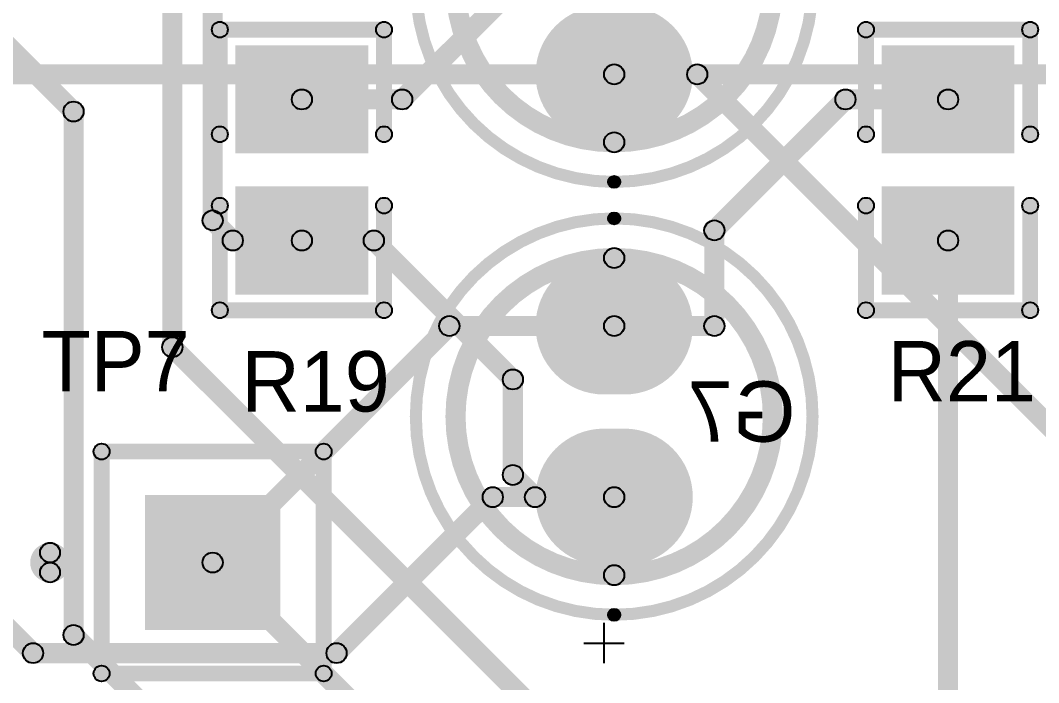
# Model space of a CAD drawing. Header units: millimetres. Extents: x 0 to 137, y 0 to 37.
# Drawn here: x 98.29 to 111.12, y 23.12 to 31.48 of the extents above; entities that cross this region are included whole.
import ezdxf

# ---------------------------------------------------------------- set-up
doc = ezdxf.new("R2010")
doc.units = ezdxf.units.MM
for name, color, linetype in [('BottomLayer', 5, 'Continuous'), ('BottomOverlay', 54, 'Continuous'), ('BottomSolder', 6, 'Continuous'), ('MultiLayer', 9, 'Continuous'), ('PadHoleLayer', 156, 'Continuous'), ('TopLayer', 1, 'Continuous'), ('TopOverlay', 2, 'Continuous'), ('TopPaste', 8, 'Continuous'), ('TopSolder', 216, 'Continuous')]:
    doc.layers.add(name, color=color, linetype=linetype)

# ---------------------------------------------------------------- blocks, each defined once
blk = doc.blocks.new('PIN1_4')
at = {"layer": 'BottomLayer'}
blk.add_hatch(color=5, dxfattribs=at).paths.add_polyline_path([(-0.75, 0.75), (0.75, 0.75), (0.75, -0.75), (-0.75, -0.75)])
at = {"layer": 'BottomSolder'}
blk.add_hatch(color=6, dxfattribs=at).paths.add_polyline_path([(-0.852, 0.852), (0.852, 0.852), (0.852, -0.852), (-0.852, -0.852)])
at = {"layer": 'MultiLayer'}
blk.add_hatch(color=9, dxfattribs=at).paths.add_polyline_path([(-0.75, 0.75), (0.75, 0.75), (0.75, -0.75), (-0.75, -0.75)])
at = {"layer": 'PadHoleLayer'}
h = blk.add_hatch(color=156, dxfattribs=at)
edge = h.paths.add_edge_path()
edge.add_arc((0, 0), 0.45, 0, 360)
at = {"layer": 'TopLayer'}
blk.add_hatch(color=1, dxfattribs=at).paths.add_polyline_path([(-0.75, 0.75), (0.75, 0.75), (0.75, -0.75), (-0.75, -0.75)])
at = {"layer": 'TopOverlay'}
h = blk.add_hatch(color=2, dxfattribs=at)
edge = h.paths.add_edge_path()
edge.add_arc((-0.125, 2.05), 0.125, 0, 360)
h = blk.add_hatch(color=2, dxfattribs=at)
edge = h.paths.add_edge_path()
edge.add_arc((0.125, 2.05), 0.125, 0, 360)
h = blk.add_hatch(color=2, dxfattribs=at)
edge = h.paths.add_edge_path()
edge.add_arc((-1.4, 1.4), 0.1, 0, 360)
h = blk.add_hatch(color=2, dxfattribs=at)
edge = h.paths.add_edge_path()
edge.add_arc((-1.4, 1.4), 0.1, 0, 360)
for points in [[(-1.4, 1.3), (-1.4, 1.5), (1.4, 1.5), (1.4, 1.3)], [(-1.5, 1.4), (-1.3, 1.4), (-1.3, -1.4), (-1.5, -1.4)], [(1.3, 1.4), (1.5, 1.4), (1.5, -1.4), (1.3, -1.4)], [(-1.4, -1.5), (-1.4, -1.3), (1.4, -1.3), (1.4, -1.5)]]:
    blk.add_hatch(color=2, dxfattribs=at).paths.add_polyline_path(points)
h = blk.add_hatch(color=2, dxfattribs=at)
edge = h.paths.add_edge_path()
edge.add_arc((1.4, 1.4), 0.1, 0, 360)
h = blk.add_hatch(color=2, dxfattribs=at)
edge = h.paths.add_edge_path()
edge.add_arc((1.4, 1.4), 0.1, 0, 360)
h = blk.add_hatch(color=2, dxfattribs=at)
edge = h.paths.add_edge_path()
edge.add_arc((-1.4, -1.4), 0.1, 0, 360)
h = blk.add_hatch(color=2, dxfattribs=at)
edge = h.paths.add_edge_path()
edge.add_arc((-1.4, -1.4), 0.1, 0, 360)
h = blk.add_hatch(color=2, dxfattribs=at)
edge = h.paths.add_edge_path()
edge.add_arc((1.4, -1.4), 0.1, 0, 360)
h = blk.add_hatch(color=2, dxfattribs=at)
edge = h.paths.add_edge_path()
edge.add_arc((1.4, -1.4), 0.1, 0, 360)
at = {"layer": 'TopSolder'}
blk.add_hatch(color=216, dxfattribs=at).paths.add_polyline_path([(-0.852, 0.852), (0.852, 0.852), (0.852, -0.852), (-0.852, -0.852)])
at = {"layer": 'TopOverlay', "const_width": 0.25}
blk.add_lwpolyline([(0.125, 2.05, 1), (-0.125, 2.05, 1)], format="xyb", close=True, dxfattribs=at)
at = {"layer": 'TopOverlay'}
for centre, radius in [((-0.125, 2.05), 0.125), ((0.125, 2.05), 0.125), ((-1.4, 1.4), 0.1), ((-1.4, 1.4), 0.1), ((1.4, 1.4), 0.1), ((1.4, 1.4), 0.1), ((-1.4, -1.4), 0.1), ((-1.4, -1.4), 0.1), ((1.4, -1.4), 0.1), ((1.4, -1.4), 0.1)]:
    blk.add_circle(centre, radius, dxfattribs=at)
blk = doc.blocks.new('0805_R_32')
at = {"layer": 'TopLayer'}
for points in [[(-1.47, 0.735), (-0.31, 0.735), (-0.31, -0.735), (-1.47, -0.735)], [(0.31, 0.735), (1.47, 0.735), (1.47, -0.735), (0.31, -0.735)]]:
    blk.add_hatch(color=1, dxfattribs=at).paths.add_polyline_path(points)
at = {"layer": 'TopOverlay'}
h = blk.add_hatch(color=2, dxfattribs=at)
edge = h.paths.add_edge_path()
edge.add_arc((-1.77, 1.035), 0.1, 0, 360)
h = blk.add_hatch(color=2, dxfattribs=at)
edge = h.paths.add_edge_path()
edge.add_arc((-1.77, 1.035), 0.1, 0, 360)
for points in [[(-1.67, -1.035), (-1.87, -1.035), (-1.87, 1.035), (-1.67, 1.035)], [(-0.45, 1.135), (-0.45, 0.935), (-1.77, 0.935), (-1.77, 1.135)], [(1.77, 1.135), (1.77, 0.935), (0.45, 0.935), (0.45, 1.135)], [(1.87, -1.035), (1.67, -1.035), (1.67, 1.035), (1.87, 1.035)], [(-0.45, -0.935), (-0.45, -1.135), (-1.77, -1.135), (-1.77, -0.935)], [(1.77, -0.935), (1.77, -1.135), (0.45, -1.135), (0.45, -0.935)]]:
    blk.add_hatch(color=2, dxfattribs=at).paths.add_polyline_path(points)
h = blk.add_hatch(color=2, dxfattribs=at)
edge = h.paths.add_edge_path()
edge.add_arc((-0.45, 1.035), 0.1, 0, 360)
h = blk.add_hatch(color=2, dxfattribs=at)
edge = h.paths.add_edge_path()
edge.add_arc((0.45, 1.035), 0.1, 0, 360)
h = blk.add_hatch(color=2, dxfattribs=at)
edge = h.paths.add_edge_path()
edge.add_arc((1.77, 1.035), 0.1, 0, 360)
h = blk.add_hatch(color=2, dxfattribs=at)
edge = h.paths.add_edge_path()
edge.add_arc((1.77, 1.035), 0.1, 0, 360)
h = blk.add_hatch(color=2, dxfattribs=at)
edge = h.paths.add_edge_path()
edge.add_arc((-1.77, -1.035), 0.1, 0, 360)
h = blk.add_hatch(color=2, dxfattribs=at)
edge = h.paths.add_edge_path()
edge.add_arc((-1.77, -1.035), 0.1, 0, 360)
h = blk.add_hatch(color=2, dxfattribs=at)
edge = h.paths.add_edge_path()
edge.add_arc((-0.45, -1.035), 0.1, 0, 360)
h = blk.add_hatch(color=2, dxfattribs=at)
edge = h.paths.add_edge_path()
edge.add_arc((0.45, -1.035), 0.1, 0, 360)
h = blk.add_hatch(color=2, dxfattribs=at)
edge = h.paths.add_edge_path()
edge.add_arc((1.77, -1.035), 0.1, 0, 360)
h = blk.add_hatch(color=2, dxfattribs=at)
edge = h.paths.add_edge_path()
edge.add_arc((1.77, -1.035), 0.1, 0, 360)
at = {"layer": 'TopPaste'}
for points in [[(-1.47, 0.735), (-0.31, 0.735), (-0.31, -0.735), (-1.47, -0.735)], [(0.31, 0.735), (1.47, 0.735), (1.47, -0.735), (0.31, -0.735)]]:
    blk.add_hatch(color=8, dxfattribs=at).paths.add_polyline_path(points)
at = {"layer": 'TopSolder'}
for points in [[(-1.572, 0.837), (-0.208, 0.837), (-0.208, -0.837), (-1.572, -0.837)], [(0.208, 0.837), (1.572, 0.837), (1.572, -0.837), (0.208, -0.837)]]:
    blk.add_hatch(color=216, dxfattribs=at).paths.add_polyline_path(points)
at = {"layer": 'TopOverlay'}
for centre in [(-1.77, 1.035), (-1.77, 1.035), (-0.45, 1.035), (0.45, 1.035), (1.77, 1.035), (1.77, 1.035), (-1.77, -1.035), (-1.77, -1.035), (-0.45, -1.035), (0.45, -1.035), (1.77, -1.035), (1.77, -1.035)]:
    blk.add_circle(centre, 0.1, dxfattribs=at)
blk = doc.blocks.new('0805_R_34')
at = {"layer": 'TopLayer'}
for points in [[(-1.47, 0.735), (-0.31, 0.735), (-0.31, -0.735), (-1.47, -0.735)], [(0.31, 0.735), (1.47, 0.735), (1.47, -0.735), (0.31, -0.735)]]:
    blk.add_hatch(color=1, dxfattribs=at).paths.add_polyline_path(points)
at = {"layer": 'TopOverlay'}
h = blk.add_hatch(color=2, dxfattribs=at)
edge = h.paths.add_edge_path()
edge.add_arc((-1.77, 1.035), 0.1, 0, 360)
h = blk.add_hatch(color=2, dxfattribs=at)
edge = h.paths.add_edge_path()
edge.add_arc((-1.77, 1.035), 0.1, 0, 360)
for points in [[(-1.67, -1.035), (-1.87, -1.035), (-1.87, 1.035), (-1.67, 1.035)], [(-0.45, 1.135), (-0.45, 0.935), (-1.77, 0.935), (-1.77, 1.135)], [(1.77, 1.135), (1.77, 0.935), (0.45, 0.935), (0.45, 1.135)], [(1.87, -1.035), (1.67, -1.035), (1.67, 1.035), (1.87, 1.035)], [(-0.45, -0.935), (-0.45, -1.135), (-1.77, -1.135), (-1.77, -0.935)], [(1.77, -0.935), (1.77, -1.135), (0.45, -1.135), (0.45, -0.935)]]:
    blk.add_hatch(color=2, dxfattribs=at).paths.add_polyline_path(points)
h = blk.add_hatch(color=2, dxfattribs=at)
edge = h.paths.add_edge_path()
edge.add_arc((-0.45, 1.035), 0.1, 0, 360)
h = blk.add_hatch(color=2, dxfattribs=at)
edge = h.paths.add_edge_path()
edge.add_arc((0.45, 1.035), 0.1, 0, 360)
h = blk.add_hatch(color=2, dxfattribs=at)
edge = h.paths.add_edge_path()
edge.add_arc((1.77, 1.035), 0.1, 0, 360)
h = blk.add_hatch(color=2, dxfattribs=at)
edge = h.paths.add_edge_path()
edge.add_arc((1.77, 1.035), 0.1, 0, 360)
h = blk.add_hatch(color=2, dxfattribs=at)
edge = h.paths.add_edge_path()
edge.add_arc((-1.77, -1.035), 0.1, 0, 360)
h = blk.add_hatch(color=2, dxfattribs=at)
edge = h.paths.add_edge_path()
edge.add_arc((-1.77, -1.035), 0.1, 0, 360)
h = blk.add_hatch(color=2, dxfattribs=at)
edge = h.paths.add_edge_path()
edge.add_arc((-0.45, -1.035), 0.1, 0, 360)
h = blk.add_hatch(color=2, dxfattribs=at)
edge = h.paths.add_edge_path()
edge.add_arc((0.45, -1.035), 0.1, 0, 360)
h = blk.add_hatch(color=2, dxfattribs=at)
edge = h.paths.add_edge_path()
edge.add_arc((1.77, -1.035), 0.1, 0, 360)
h = blk.add_hatch(color=2, dxfattribs=at)
edge = h.paths.add_edge_path()
edge.add_arc((1.77, -1.035), 0.1, 0, 360)
at = {"layer": 'TopPaste'}
for points in [[(-1.47, 0.735), (-0.31, 0.735), (-0.31, -0.735), (-1.47, -0.735)], [(0.31, 0.735), (1.47, 0.735), (1.47, -0.735), (0.31, -0.735)]]:
    blk.add_hatch(color=8, dxfattribs=at).paths.add_polyline_path(points)
at = {"layer": 'TopSolder'}
for points in [[(-1.572, 0.837), (-0.208, 0.837), (-0.208, -0.837), (-1.572, -0.837)], [(0.208, 0.837), (1.572, 0.837), (1.572, -0.837), (0.208, -0.837)]]:
    blk.add_hatch(color=216, dxfattribs=at).paths.add_polyline_path(points)
at = {"layer": 'TopOverlay'}
for centre in [(-1.77, 1.035), (-1.77, 1.035), (-0.45, 1.035), (0.45, 1.035), (1.77, 1.035), (1.77, 1.035), (-1.77, -1.035), (-1.77, -1.035), (-0.45, -1.035), (0.45, -1.035), (1.77, -1.035), (1.77, -1.035)]:
    blk.add_circle(centre, 0.1, dxfattribs=at)
blk = doc.blocks.new('3___LED___B_55')
at = {"layer": 'BottomLayer'}
h = blk.add_hatch(color=5, dxfattribs=at)
edge = h.paths.add_edge_path()
edge.add_arc((-1.079, -0.127), 0.762, 180, 360)
edge.add_line((-0.318, -0.127), (-0.318, 0.127))
edge.add_arc((-1.079, 0.127), 0.762, 0, 180)
edge.add_line((-1.841, 0.127), (-1.841, -0.127))
h = blk.add_hatch(color=5, dxfattribs=at)
edge = h.paths.add_edge_path()
edge.add_arc((1.079, -0.127), 0.762, 180, 360)
edge.add_line((1.841, -0.127), (1.841, 0.127))
edge.add_arc((1.079, 0.127), 0.762, 0, 180)
edge.add_line((0.318, 0.127), (0.318, -0.127))
at = {"layer": 'BottomOverlay'}
h = blk.add_hatch(color=54, dxfattribs=at)
edge = h.paths.add_edge_path()
edge.add_arc((-2.564, 0), 0.0762, 0, 360)
h = blk.add_hatch(color=54, dxfattribs=at)
edge = h.paths.add_edge_path()
edge.add_arc((-2.064, 0), 0.127, 0, 360)
h = blk.add_hatch(color=54, dxfattribs=at)
edge = h.paths.add_edge_path()
edge.add_arc((1.937, 0), 0.127, 0, 360)
h = blk.add_hatch(color=54, dxfattribs=at)
edge = h.paths.add_edge_path()
edge.add_arc((2.437, 0), 0.0762, 0, 360)
at = {"layer": 'BottomSolder'}
h = blk.add_hatch(color=6, dxfattribs=at)
edge = h.paths.add_edge_path()
edge.add_arc((-1.079, -0.127), 0.864, 180, 360)
edge.add_line((-0.216, -0.127), (-0.216, 0.127))
edge.add_arc((-1.079, 0.127), 0.864, 0, 180)
edge.add_line((-1.943, 0.127), (-1.943, -0.127))
h = blk.add_hatch(color=6, dxfattribs=at)
edge = h.paths.add_edge_path()
edge.add_arc((1.079, -0.127), 0.864, 180, 360)
edge.add_line((1.943, -0.127), (1.943, 0.127))
edge.add_arc((1.079, 0.127), 0.864, 0, 180)
edge.add_line((0.216, 0.127), (0.216, -0.127))
at = {"layer": 'MultiLayer'}
h = blk.add_hatch(color=9, dxfattribs=at)
edge = h.paths.add_edge_path()
edge.add_arc((-1.079, -0.127), 0.762, 180, 360)
edge.add_line((-0.318, -0.127), (-0.318, 0.127))
edge.add_arc((-1.079, 0.127), 0.762, 0, 180)
edge.add_line((-1.841, 0.127), (-1.841, -0.127))
h = blk.add_hatch(color=9, dxfattribs=at)
edge = h.paths.add_edge_path()
edge.add_arc((1.079, -0.127), 0.762, 180, 360)
edge.add_line((1.841, -0.127), (1.841, 0.127))
edge.add_arc((1.079, 0.127), 0.762, 0, 180)
edge.add_line((0.318, 0.127), (0.318, -0.127))
at = {"layer": 'PadHoleLayer'}
h = blk.add_hatch(color=156, dxfattribs=at)
edge = h.paths.add_edge_path()
edge.add_arc((-1.079, 0), 0.35, 0, 360)
h = blk.add_hatch(color=156, dxfattribs=at)
edge = h.paths.add_edge_path()
edge.add_arc((1.079, 0), 0.35, 0, 360)
at = {"layer": 'TopLayer'}
h = blk.add_hatch(color=1, dxfattribs=at)
edge = h.paths.add_edge_path()
edge.add_arc((-1.079, -0.127), 0.762, 180, 360)
edge.add_line((-0.318, -0.127), (-0.318, 0.127))
edge.add_arc((-1.079, 0.127), 0.762, 0, 180)
edge.add_line((-1.841, 0.127), (-1.841, -0.127))
h = blk.add_hatch(color=1, dxfattribs=at)
edge = h.paths.add_edge_path()
edge.add_arc((1.079, -0.127), 0.762, 180, 360)
edge.add_line((1.841, -0.127), (1.841, 0.127))
edge.add_arc((1.079, 0.127), 0.762, 0, 180)
edge.add_line((0.318, 0.127), (0.318, -0.127))
at = {"layer": 'TopSolder'}
h = blk.add_hatch(color=216, dxfattribs=at)
edge = h.paths.add_edge_path()
edge.add_arc((-1.079, -0.127), 0.864, 180, 360)
edge.add_line((-0.216, -0.127), (-0.216, 0.127))
edge.add_arc((-1.079, 0.127), 0.864, 0, 180)
edge.add_line((-1.943, 0.127), (-1.943, -0.127))
h = blk.add_hatch(color=216, dxfattribs=at)
edge = h.paths.add_edge_path()
edge.add_arc((1.079, -0.127), 0.864, 180, 360)
edge.add_line((1.943, -0.127), (1.943, 0.127))
edge.add_arc((1.079, 0.127), 0.864, 0, 180)
edge.add_line((0.216, 0.127), (0.216, -0.127))
at = {"layer": 'BottomOverlay'}
for p, q in [((-2.921, 0.381), (-2.921, -0.127)), ((-3.175, 0.127), (-2.667, 0.127))]:
    blk.add_line(p, q, dxfattribs=at)
for points, const_width in [([(2.437, 0, 1), (-2.564, 0, 1)], 0.152), ([(1.937, 0, 1), (-2.064, 0, 1)], 0.254)]:
    blk.add_lwpolyline(points, format="xyb", close=True, dxfattribs=dict(at, const_width=const_width))
for centre, radius in [((-2.564, 0), 0.0762), ((-2.064, 0), 0.127), ((1.937, 0), 0.127), ((2.437, 0), 0.0762)]:
    blk.add_circle(centre, radius, dxfattribs=at)
blk = doc.blocks.new('3___LED___B_71')
at = {"layer": 'BottomLayer'}
h = blk.add_hatch(color=5, dxfattribs=at)
edge = h.paths.add_edge_path()
edge.add_arc((-1.079, -0.127), 0.762, 180, 360)
edge.add_line((-0.318, -0.127), (-0.318, 0.127))
edge.add_arc((-1.079, 0.127), 0.762, 0, 180)
edge.add_line((-1.841, 0.127), (-1.841, -0.127))
h = blk.add_hatch(color=5, dxfattribs=at)
edge = h.paths.add_edge_path()
edge.add_arc((1.079, -0.127), 0.762, 180, 360)
edge.add_line((1.841, -0.127), (1.841, 0.127))
edge.add_arc((1.079, 0.127), 0.762, 0, 180)
edge.add_line((0.318, 0.127), (0.318, -0.127))
at = {"layer": 'BottomOverlay'}
h = blk.add_hatch(color=54, dxfattribs=at)
edge = h.paths.add_edge_path()
edge.add_arc((-2.564, 0), 0.0762, 0, 360)
h = blk.add_hatch(color=54, dxfattribs=at)
edge = h.paths.add_edge_path()
edge.add_arc((-2.064, 0), 0.127, 0, 360)
h = blk.add_hatch(color=54, dxfattribs=at)
edge = h.paths.add_edge_path()
edge.add_arc((1.937, 0), 0.127, 0, 360)
h = blk.add_hatch(color=54, dxfattribs=at)
edge = h.paths.add_edge_path()
edge.add_arc((2.437, 0), 0.0762, 0, 360)
at = {"layer": 'BottomSolder'}
h = blk.add_hatch(color=6, dxfattribs=at)
edge = h.paths.add_edge_path()
edge.add_arc((-1.079, -0.127), 0.864, 180, 360)
edge.add_line((-0.216, -0.127), (-0.216, 0.127))
edge.add_arc((-1.079, 0.127), 0.864, 0, 180)
edge.add_line((-1.943, 0.127), (-1.943, -0.127))
h = blk.add_hatch(color=6, dxfattribs=at)
edge = h.paths.add_edge_path()
edge.add_arc((1.079, -0.127), 0.864, 180, 360)
edge.add_line((1.943, -0.127), (1.943, 0.127))
edge.add_arc((1.079, 0.127), 0.864, 0, 180)
edge.add_line((0.216, 0.127), (0.216, -0.127))
at = {"layer": 'MultiLayer'}
h = blk.add_hatch(color=9, dxfattribs=at)
edge = h.paths.add_edge_path()
edge.add_arc((-1.079, -0.127), 0.762, 180, 360)
edge.add_line((-0.318, -0.127), (-0.318, 0.127))
edge.add_arc((-1.079, 0.127), 0.762, 0, 180)
edge.add_line((-1.841, 0.127), (-1.841, -0.127))
h = blk.add_hatch(color=9, dxfattribs=at)
edge = h.paths.add_edge_path()
edge.add_arc((1.079, -0.127), 0.762, 180, 360)
edge.add_line((1.841, -0.127), (1.841, 0.127))
edge.add_arc((1.079, 0.127), 0.762, 0, 180)
edge.add_line((0.318, 0.127), (0.318, -0.127))
at = {"layer": 'PadHoleLayer'}
h = blk.add_hatch(color=156, dxfattribs=at)
edge = h.paths.add_edge_path()
edge.add_arc((-1.079, 0), 0.35, 0, 360)
h = blk.add_hatch(color=156, dxfattribs=at)
edge = h.paths.add_edge_path()
edge.add_arc((1.079, 0), 0.35, 0, 360)
at = {"layer": 'TopLayer'}
h = blk.add_hatch(color=1, dxfattribs=at)
edge = h.paths.add_edge_path()
edge.add_arc((-1.079, -0.127), 0.762, 180, 360)
edge.add_line((-0.318, -0.127), (-0.318, 0.127))
edge.add_arc((-1.079, 0.127), 0.762, 0, 180)
edge.add_line((-1.841, 0.127), (-1.841, -0.127))
h = blk.add_hatch(color=1, dxfattribs=at)
edge = h.paths.add_edge_path()
edge.add_arc((1.079, -0.127), 0.762, 180, 360)
edge.add_line((1.841, -0.127), (1.841, 0.127))
edge.add_arc((1.079, 0.127), 0.762, 0, 180)
edge.add_line((0.318, 0.127), (0.318, -0.127))
at = {"layer": 'TopSolder'}
h = blk.add_hatch(color=216, dxfattribs=at)
edge = h.paths.add_edge_path()
edge.add_arc((-1.079, -0.127), 0.864, 180, 360)
edge.add_line((-0.216, -0.127), (-0.216, 0.127))
edge.add_arc((-1.079, 0.127), 0.864, 0, 180)
edge.add_line((-1.943, 0.127), (-1.943, -0.127))
h = blk.add_hatch(color=216, dxfattribs=at)
edge = h.paths.add_edge_path()
edge.add_arc((1.079, -0.127), 0.864, 180, 360)
edge.add_line((1.943, -0.127), (1.943, 0.127))
edge.add_arc((1.079, 0.127), 0.864, 0, 180)
edge.add_line((0.216, 0.127), (0.216, -0.127))
at = {"layer": 'BottomOverlay'}
for p, q in [((-2.921, 0.381), (-2.921, -0.127)), ((-3.175, 0.127), (-2.667, 0.127))]:
    blk.add_line(p, q, dxfattribs=at)
for points, const_width in [([(2.437, 0, 1), (-2.564, 0, 1)], 0.152), ([(1.937, 0, 1), (-2.064, 0, 1)], 0.254)]:
    blk.add_lwpolyline(points, format="xyb", close=True, dxfattribs=dict(at, const_width=const_width))
for centre, radius in [((-2.564, 0), 0.0762), ((-2.064, 0), 0.127), ((1.937, 0), 0.127), ((2.437, 0), 0.0762)]:
    blk.add_circle(centre, radius, dxfattribs=at)

msp = doc.modelspace()

# ---------------------------------------------------------------- hatches: boundary and pattern name
at = {"layer": 'BottomLayer'}
for points in [[(90.772, 30.671), (90.772, 30.924), (105.773, 30.924), (105.773, 30.671)], [(105.773, 30.671), (105.773, 30.924), (106.82, 30.924), (106.82, 30.671)], [(106.73, 30.708), (106.91, 30.887), (115.362, 22.435), (115.182, 22.255)], [(106.82, 30.671), (106.82, 30.924), (120.773, 30.924), (120.773, 30.671)], [(103.695, 27.495), (103.695, 27.75), (105.773, 27.75), (105.773, 27.495)], [(100.801, 24.548), (100.621, 24.728), (103.606, 27.712), (103.785, 27.533)], [(96.389, 25.374), (96.569, 25.553), (98.537, 23.585), (98.358, 23.405)], [(102.363, 23.405), (102.183, 23.585), (104.152, 25.553), (104.331, 25.374)], [(104.242, 25.337), (104.242, 25.59), (105.773, 25.59), (105.773, 25.337)], [(98.447, 23.368), (98.447, 23.622), (102.273, 23.622), (102.273, 23.368)]]:
    msp.add_hatch(color=5, dxfattribs=at).paths.add_polyline_path(points)
h = msp.add_hatch(color=5, dxfattribs=at)
edge = h.paths.add_edge_path()
edge.add_arc((105.773, 30.797), 0.127, 0, 360)
h = msp.add_hatch(color=5, dxfattribs=at)
edge = h.paths.add_edge_path()
edge.add_arc((105.773, 30.797), 0.127, 0, 360)
h = msp.add_hatch(color=5, dxfattribs=at)
edge = h.paths.add_edge_path()
edge.add_arc((106.82, 30.797), 0.127, 0, 360)
h = msp.add_hatch(color=5, dxfattribs=at)
edge = h.paths.add_edge_path()
edge.add_arc((106.82, 30.797), 0.127, 0, 360)
h = msp.add_hatch(color=5, dxfattribs=at)
edge = h.paths.add_edge_path()
edge.add_arc((106.82, 30.797), 0.127, 0, 360)
h = msp.add_hatch(color=5, dxfattribs=at)
edge = h.paths.add_edge_path()
edge.add_arc((103.695, 27.622), 0.127, 0, 360)
h = msp.add_hatch(color=5, dxfattribs=at)
edge = h.paths.add_edge_path()
edge.add_arc((103.695, 27.622), 0.127, 0, 360)
h = msp.add_hatch(color=5, dxfattribs=at)
edge = h.paths.add_edge_path()
edge.add_arc((105.773, 27.622), 0.127, 0, 360)
h = msp.add_hatch(color=5, dxfattribs=at)
edge = h.paths.add_edge_path()
edge.add_arc((104.242, 25.463), 0.127, 0, 360)
h = msp.add_hatch(color=5, dxfattribs=at)
edge = h.paths.add_edge_path()
edge.add_arc((104.242, 25.463), 0.127, 0, 360)
h = msp.add_hatch(color=5, dxfattribs=at)
edge = h.paths.add_edge_path()
edge.add_arc((105.773, 25.463), 0.127, 0, 360)
h = msp.add_hatch(color=5, dxfattribs=at)
edge = h.paths.add_edge_path()
edge.add_arc((100.711, 24.638), 0.127, 0, 360)
h = msp.add_hatch(color=5, dxfattribs=at)
edge = h.paths.add_edge_path()
edge.add_arc((98.447, 23.495), 0.127, 0, 360)
h = msp.add_hatch(color=5, dxfattribs=at)
edge = h.paths.add_edge_path()
edge.add_arc((98.447, 23.495), 0.127, 0, 360)
h = msp.add_hatch(color=5, dxfattribs=at)
edge = h.paths.add_edge_path()
edge.add_arc((102.273, 23.495), 0.127, 0, 360)
h = msp.add_hatch(color=5, dxfattribs=at)
edge = h.paths.add_edge_path()
edge.add_arc((102.273, 23.495), 0.127, 0, 360)
at = {"layer": 'TopLayer'}
for points in [[(100.33, 27.356), (100.076, 27.356), (100.076, 35.434), (100.33, 35.434)], [(100.838, 28.955), (100.584, 28.955), (100.584, 33.908), (100.838, 33.908)], [(103.189, 30.391), (103.01, 30.571), (104.406, 31.967), (104.585, 31.787)], [(97.573, 31.533), (97.753, 31.713), (99.048, 30.417), (98.869, 30.238)], [(101.836, 30.354), (101.836, 30.608), (103.1, 30.608), (103.1, 30.354)], [(107.125, 28.739), (106.946, 28.919), (108.598, 30.571), (108.777, 30.391)], [(108.688, 30.354), (108.688, 30.608), (109.982, 30.608), (109.982, 30.354)], [(99.085, 23.724), (98.831, 23.724), (98.831, 30.328), (99.085, 30.328)], [(100.621, 28.865), (100.801, 29.045), (101.055, 28.791), (100.875, 28.611)], [(100.965, 28.574), (100.965, 28.828), (101.836, 28.828), (101.836, 28.574)], [(101.836, 28.574), (101.836, 28.828), (102.743, 28.828), (102.743, 28.574)], [(102.653, 28.611), (102.833, 28.791), (104.585, 27.038), (104.406, 26.859)], [(107.163, 27.622), (106.909, 27.622), (106.909, 28.829), (107.163, 28.829)], [(110.109, 22.98), (109.855, 22.98), (109.855, 28.701), (110.109, 28.701)], [(105.773, 27.495), (105.773, 27.75), (107.036, 27.75), (107.036, 27.495)], [(100.113, 27.266), (100.293, 27.446), (106.287, 21.451), (106.108, 21.272)], [(104.623, 25.743), (104.369, 25.743), (104.369, 26.948), (104.623, 26.948)], [(104.406, 25.653), (104.585, 25.833), (104.865, 25.553), (104.685, 25.374)], [(104.775, 25.337), (104.775, 25.59), (105.773, 25.59), (105.773, 25.337)], [(100.621, 24.548), (100.801, 24.728), (105.779, 19.749), (105.6, 19.57)], [(98.869, 23.634), (99.048, 23.813), (100.801, 22.061), (100.621, 21.881)]]:
    msp.add_hatch(color=1, dxfattribs=at).paths.add_polyline_path(points)
h = msp.add_hatch(color=1, dxfattribs=at)
edge = h.paths.add_edge_path()
edge.add_arc((101.836, 30.481), 0.127, 0, 360)
h = msp.add_hatch(color=1, dxfattribs=at)
edge = h.paths.add_edge_path()
edge.add_arc((103.1, 30.481), 0.127, 0, 360)
h = msp.add_hatch(color=1, dxfattribs=at)
edge = h.paths.add_edge_path()
edge.add_arc((103.1, 30.481), 0.127, 0, 360)
h = msp.add_hatch(color=1, dxfattribs=at)
edge = h.paths.add_edge_path()
edge.add_arc((108.688, 30.481), 0.127, 0, 360)
h = msp.add_hatch(color=1, dxfattribs=at)
edge = h.paths.add_edge_path()
edge.add_arc((108.688, 30.481), 0.127, 0, 360)
h = msp.add_hatch(color=1, dxfattribs=at)
edge = h.paths.add_edge_path()
edge.add_arc((109.982, 30.481), 0.127, 0, 360)
h = msp.add_hatch(color=1, dxfattribs=at)
edge = h.paths.add_edge_path()
edge.add_arc((98.958, 30.328), 0.127, 0, 360)
h = msp.add_hatch(color=1, dxfattribs=at)
edge = h.paths.add_edge_path()
edge.add_arc((98.958, 30.328), 0.127, 0, 360)
h = msp.add_hatch(color=1, dxfattribs=at)
edge = h.paths.add_edge_path()
edge.add_arc((100.711, 28.955), 0.127, 0, 360)
h = msp.add_hatch(color=1, dxfattribs=at)
edge = h.paths.add_edge_path()
edge.add_arc((100.711, 28.955), 0.127, 0, 360)
h = msp.add_hatch(color=1, dxfattribs=at)
edge = h.paths.add_edge_path()
edge.add_arc((107.036, 28.829), 0.127, 0, 360)
h = msp.add_hatch(color=1, dxfattribs=at)
edge = h.paths.add_edge_path()
edge.add_arc((107.036, 28.829), 0.127, 0, 360)
h = msp.add_hatch(color=1, dxfattribs=at)
edge = h.paths.add_edge_path()
edge.add_arc((100.965, 28.701), 0.127, 0, 360)
h = msp.add_hatch(color=1, dxfattribs=at)
edge = h.paths.add_edge_path()
edge.add_arc((100.965, 28.701), 0.127, 0, 360)
h = msp.add_hatch(color=1, dxfattribs=at)
edge = h.paths.add_edge_path()
edge.add_arc((101.836, 28.701), 0.127, 0, 360)
h = msp.add_hatch(color=1, dxfattribs=at)
edge = h.paths.add_edge_path()
edge.add_arc((101.836, 28.701), 0.127, 0, 360)
h = msp.add_hatch(color=1, dxfattribs=at)
edge = h.paths.add_edge_path()
edge.add_arc((102.743, 28.701), 0.127, 0, 360)
h = msp.add_hatch(color=1, dxfattribs=at)
edge = h.paths.add_edge_path()
edge.add_arc((102.743, 28.701), 0.127, 0, 360)
h = msp.add_hatch(color=1, dxfattribs=at)
edge = h.paths.add_edge_path()
edge.add_arc((109.982, 28.701), 0.127, 0, 360)
h = msp.add_hatch(color=1, dxfattribs=at)
edge = h.paths.add_edge_path()
edge.add_arc((105.773, 27.622), 0.127, 0, 360)
h = msp.add_hatch(color=1, dxfattribs=at)
edge = h.paths.add_edge_path()
edge.add_arc((107.036, 27.622), 0.127, 0, 360)
h = msp.add_hatch(color=1, dxfattribs=at)
edge = h.paths.add_edge_path()
edge.add_arc((107.036, 27.622), 0.127, 0, 360)
h = msp.add_hatch(color=1, dxfattribs=at)
edge = h.paths.add_edge_path()
edge.add_arc((100.203, 27.356), 0.127, 0, 360)
h = msp.add_hatch(color=1, dxfattribs=at)
edge = h.paths.add_edge_path()
edge.add_arc((100.203, 27.356), 0.127, 0, 360)
h = msp.add_hatch(color=1, dxfattribs=at)
edge = h.paths.add_edge_path()
edge.add_arc((104.496, 26.948), 0.127, 0, 360)
h = msp.add_hatch(color=1, dxfattribs=at)
edge = h.paths.add_edge_path()
edge.add_arc((104.496, 26.948), 0.127, 0, 360)
h = msp.add_hatch(color=1, dxfattribs=at)
edge = h.paths.add_edge_path()
edge.add_arc((104.496, 25.743), 0.127, 0, 360)
h = msp.add_hatch(color=1, dxfattribs=at)
edge = h.paths.add_edge_path()
edge.add_arc((104.496, 25.743), 0.127, 0, 360)
h = msp.add_hatch(color=1, dxfattribs=at)
edge = h.paths.add_edge_path()
edge.add_arc((104.775, 25.463), 0.127, 0, 360)
h = msp.add_hatch(color=1, dxfattribs=at)
edge = h.paths.add_edge_path()
edge.add_arc((104.775, 25.463), 0.127, 0, 360)
h = msp.add_hatch(color=1, dxfattribs=at)
edge = h.paths.add_edge_path()
edge.add_arc((105.773, 25.463), 0.127, 0, 360)
h = msp.add_hatch(color=1, dxfattribs=at)
edge = h.paths.add_edge_path()
edge.add_arc((100.711, 24.638), 0.127, 0, 360)
h = msp.add_hatch(color=1, dxfattribs=at)
edge = h.paths.add_edge_path()
edge.add_arc((98.958, 23.724), 0.127, 0, 360)
h = msp.add_hatch(color=1, dxfattribs=at)
edge = h.paths.add_edge_path()
edge.add_arc((98.958, 23.724), 0.127, 0, 360)

# ---------------------------------------------------------------- linework, layer by layer
at = {"layer": 'BottomLayer'}
for centre in [(105.773, 30.797), (105.773, 30.797), (106.82, 30.797), (106.82, 30.797), (106.82, 30.797), (103.695, 27.622), (103.695, 27.622), (105.773, 27.622), (104.242, 25.463), (104.242, 25.463), (105.773, 25.463), (100.711, 24.638), (98.447, 23.495), (98.447, 23.495), (102.273, 23.495), (102.273, 23.495)]:
    msp.add_circle(centre, 0.127, dxfattribs=at)
at = {"layer": 'TopLayer'}
for centre in [(101.836, 30.481), (103.1, 30.481), (103.1, 30.481), (108.688, 30.481), (108.688, 30.481), (109.982, 30.481), (98.958, 30.328), (98.958, 30.328), (100.711, 28.955), (100.711, 28.955), (107.036, 28.829), (107.036, 28.829), (100.965, 28.701), (100.965, 28.701), (101.836, 28.701), (101.836, 28.701), (102.743, 28.701), (102.743, 28.701), (109.982, 28.701), (105.773, 27.622), (107.036, 27.622), (107.036, 27.622), (100.203, 27.356), (100.203, 27.356), (104.496, 26.948), (104.496, 26.948), (104.496, 25.743), (104.496, 25.743), (104.775, 25.463), (104.775, 25.463), (105.773, 25.463), (100.711, 24.638), (98.958, 23.724), (98.958, 23.724)]:
    msp.add_circle(centre, 0.127, dxfattribs=at)

# ---------------------------------------------------------------- block references
for name, p, rotation in [('3___LED___B_71', (105.773, 31.877), 270), ('0805_R_34', (101.836, 29.591), 270), ('0805_R_32', (109.982, 29.591), 270), ('3___LED___B_55', (105.773, 26.543), 90), ('PIN1_4', (100.711, 24.638), 90)]:
    msp.add_blockref(name, p, dxfattribs=dict(rotation=rotation))

# ---------------------------------------------------------------- texts
at = {"layer": 'BottomOverlay', "text_generation_flag": 2}
msp.add_text('G7', height=0.762, dxfattribs=at).set_placement((108.059, 26.162))
at = {"layer": 'TopOverlay'}
for s, p in [('TP7', (98.552, 26.797)), ('R21', (109.22, 26.67)), ('R19', (101.074, 26.543))]:
    msp.add_text(s, height=0.762, dxfattribs=at).set_placement(p)

doc.saveas('drawing.dxf')
